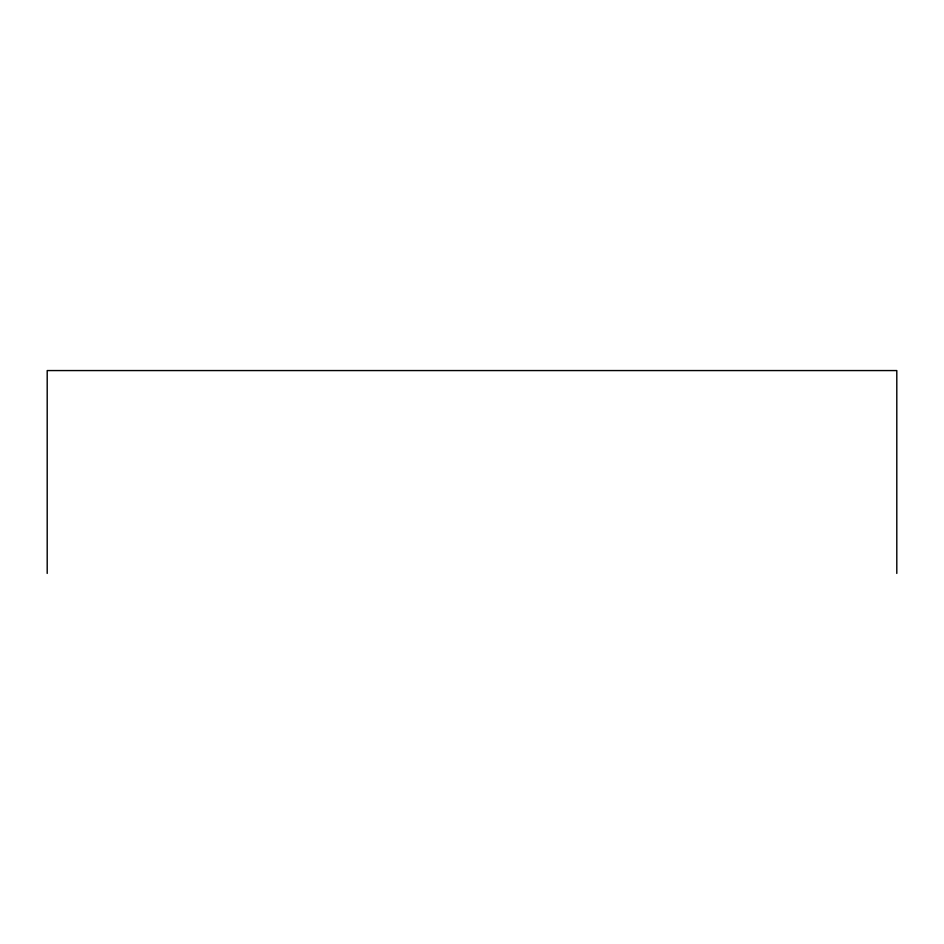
<?xml version="1.0" encoding="UTF-8"?>
<svg xmlns="http://www.w3.org/2000/svg" width="944" height="944" viewBox="0 0 944 944"><rect width="100%" height="100%" fill="white"/><g stroke="black" fill="none" stroke-linecap="round" stroke-linejoin="round"><path stroke-width="1.42" d="M896.8 573.433L896.8 370.567L47.2 370.567L47.2 573.433"/></g></svg>
